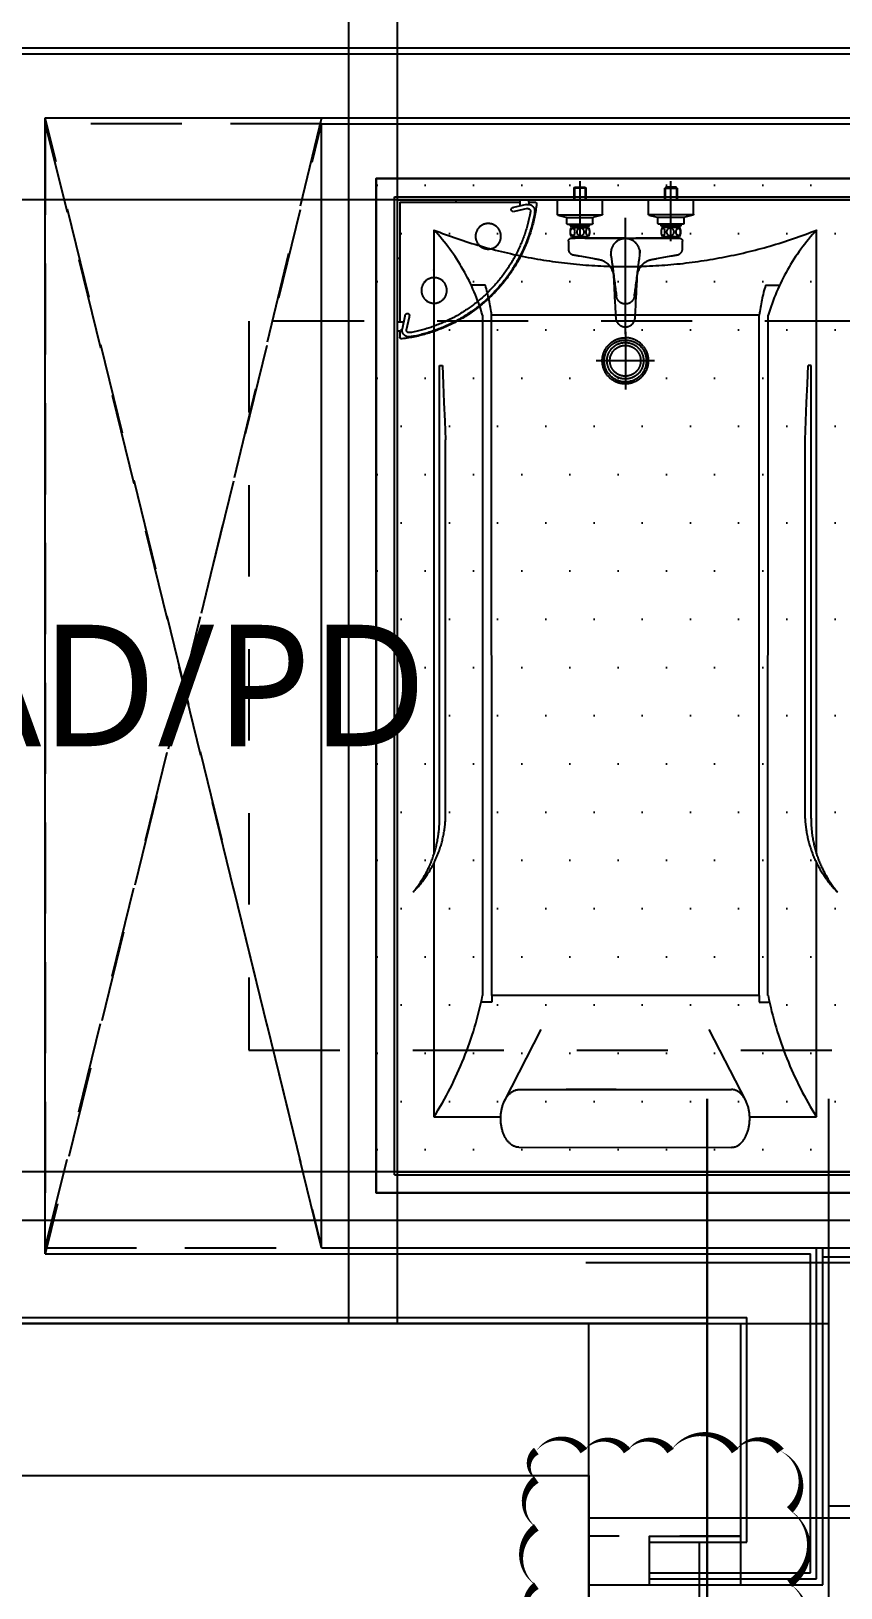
# Model space of a CAD drawing. Header units: millimetres. Extents: x 7086022 to 7120578, y 229555 to 276126.
# Drawn here: x 7108195 to 7109528, y 249505 to 252067 of the extents above; entities that cross this region are included whole.
import ezdxf
from ezdxf.enums import TextEntityAlignment as Align
from ezdxf.xclip import XClip

# ---------------------------------------------------------------- set-up
doc = ezdxf.new("R2010")
doc.units = ezdxf.units.MM
doc.header["$LTSCALE"] = 100
doc.header["$XCLIPFRAME"] = 2
for name, pattern in [('C-302-C-TF_84C+84D+84C$0$CEN', [62, 60, -1, 0, -1]), ('C-302-C-TF_84C+84D+84C$0$HIDDEN', [2, 1, -1]), ('ST-DASH', [2.7, 1.5, -1.2]), ('U-84D-EX$0$CEN', [62, 60, -1, 0, -1]), ('U-84D-EX$0$HID', [2.3, 1.5, -0.8])]:
    doc.linetypes.add(name, pattern=pattern)
for name, color, linetype in [('AA-BORD-XREF', 15, 'Continuous'), ('BP', 7, 'Continuous'), ('C-302-C-TF_84C+84D+84C$0$CEN', 1, 'C-302-C-TF_84C+84D+84C$0$CEN'), ('C-302-C-TF_84C+84D+84C$0$COL', 2, 'Continuous'), ('C-302-C-TF_84C+84D+84C$0$S-구조선', 4, 'Continuous'), ('TEXT', 2, 'Continuous'), ('U-84D-EX$0$CEN', 1, 'U-84D-EX$0$CEN'), ('U-84D-EX$0$CON', 2, 'Continuous'), ('U-84D-EX$0$FIN', 5, 'Continuous'), ('U-84D-EX$0$FUR_미설치가구', 8, 'U-84D-EX$0$HID'), ('U-84D-EX$0$FUR_욕실', 8, 'Continuous'), ('U-84D-EX$0$INSUL_line', 8, 'Continuous'), ('U-84D-EX$0$OPEN', 1, 'U-84D-EX$0$HID'), ('U-84D-EX$0$S-ELE', 4, 'Continuous'), ('U-84D-EX$0$TILE', 251, 'Continuous'), ('U-84D-EX$0$WAL', 3, 'Continuous'), ('결로방지', 4, 'ST-DASH')]:
    doc.layers.add(name, color=color, linetype=linetype)
for name, color, linetype, plot in [('C-302-C-TF_84C+84D+84C$0$NO-PLOT', 221, 'Continuous', False), ('CUT-LINE', 105, 'Continuous', False), ('Defpoint', 142, 'Continuous', False), ('U-84D-EX$0$Defpoint', 142, 'Continuous', False), ('U-84D-EX$0$MC', 152, 'Continuous', False)]:
    doc.layers.add(name, color=color, linetype=linetype, plot=plot)
doc.styles.add('맑은 고딕', font='')
doc.styles.get('맑은 고딕').set_extended_font_data('Malgun Gothic')

# ---------------------------------------------------------------- blocks, each defined once
blk = doc.blocks.new('BORD-302')
at = {"layer": 'Defpoint'}
blk.add_lwpolyline([(5265, 5225), (2995, 5225), (2995, 3555), (5265, 3555)], close=True, dxfattribs=at)
blk = doc.blocks.new('C-302-C-TF_84C+84D+84C$0$S-구조선')
at = {"layer": 'C-302-C-TF_84C+84D+84C$0$S-구조선', "color": 3, "linetype": 'C-302-C-TF_84C+84D+84C$0$HIDDEN'}
blk.add_lwpolyline([(-6720, -540), (-6470, -540), (-6470, -1820), (-6720, -1820)], close=True, dxfattribs=at)
blk = doc.blocks.new('C-302-C-TF_84C+84D+84C', base_point=(0, 0))
at = {"layer": 'C-302-C-TF_84C+84D+84C$0$CEN'}
for p, q in [((-2980, -4070), (-4240, -4070)), ((-2980, -6615), (-2980, -4070))]:
    blk.add_line(p, q, dxfattribs=at)
at = {"layer": 'C-302-C-TF_84C+84D+84C$0$COL'}
blk.add_lwpolyline([(-4435, -1970), (-4435, -4320), (-3175, -4320), (-3175, -4500)], dxfattribs=at)
at = {"layer": 'C-302-C-TF_84C+84D+84C$0$NO-PLOT'}
blk.add_lwpolyline([(-3261.5, -4572, 0, 13.3, -0.520567), (-3261.5, -4501.3, 0, 13.3, -0.520567), (-3261.5, -4405.3, 0, 13.3, -0.520567), (-3261.5, -4326.6, 0, 13.3, -0.520567), (-3261.5, -4279.7, 0, 13.3, -0.520567), (-3183.2, -4279.7, 0, 13.3, -0.520567), (-3111.9, -4279.7, 0, 13.3, -0.520567), (-3040.5, -4279.7, 0, 13.3, -0.520567), (-2934, -4279.7, 0, 13.3, -0.520567), (-2859.5, -4279.7, 0, 13.3, -0.520567), (-2844.2, -4376.7, 0, 13.3, -0.520567), (-2844.2, -4498.2, 0, 13.3, -0.520567), (-2844.2, -4613.7, 0, 13.3, -0.520567)], format="xyseb", dxfattribs=at)
at = {"layer": 'C-302-C-TF_84C+84D+84C$0$S-구조선', "xscale": -1}
blk.add_blockref('C-302-C-TF_84C+84D+84C$0$S-구조선', (-9645, -3880), dxfattribs=at)
blk = doc.blocks.new('U-84D-EX$0$A$C3cb92361')
at = {"layer": 'U-84D-EX$0$FUR_욕실'}
for p, q in [((44.5, 37), (20.5, 37)), ((20.5, 37), (20.5, -37)), ((44.5, 37), (44.7, 37)), ((45.4, 36.8), (45.4, -36.8)), ((45.7, 36.2), (49.2, 23)), ((1.5, 10.2), (0, 8.8)), ((0, 8.8), (0, -8.8)), ((1.5, 10.2), (20.5, 10.2)), ((1.5, -10.2), (1.5, 10.2)), ((1.5, 9.1), (20.5, 9.1)), ((49.9, 21.9), (49.9, -21.9)), ((59.5, 21.5), (51.1, 21.5)), ((60.5, 20.5), (60.5, -20.5)), ((60.5, 16), (63.5, 16)), ((63.5, 16), (64, 15.5)), ((63.5, 16), (63.5, -16)), ((64, -15.5), (64, 15.5)), ((64, 11.7), (66, 11.7)), ((66, 11.7), (64.3, 11.7)), ((66, 13.8), (66, -13.8)), ((81, 13.8), (81, -13.8)), ((83.3, 10.5), (81, 9.9)), ((83.3, -3.2), (83.3, 10.5)), ((83.8, 14), (83.8, 8)), ((0, -8.8), (1.5, -10.2)), ((20.5, -9.1), (1.5, -9.1)), ((20.5, -10.2), (1.5, -10.2)), ((45.7, -36.3), (49.2, -23)), ((59.5, -21.5), (51.1, -21.5)), ((63.5, -16), (60.5, -16)), ((64, -15.5), (63.5, -16)), ((66, -11.7), (64, -11.7)), ((64.3, -11.7), (66, -11.7)), ((81, -9.9), (83.3, -10.5)), ((83.3, -10.5), (83.3, -3.2)), ((44.5, -37), (20.5, -37)), ((44.5, -37), (44.7, -37)), ((111.6, -51.2), (111.2, -51.2)), ((111.6, -51.2), (111.6, -51.2)), ((111.6, -51.2), (111.8, -51.2)), ((136.1, -53), (135.1, -52.5)), ((111.6, -98.8), (111.6, -98.8)), ((129.5, -101), (131.8, -99.4)), ((136.1, -97), (136.8, -96.7)), ((178.6, -89.9), (178.6, -89.9)), ((44.5, -113), (20.5, -113)), ((20.5, -187), (20.5, -113)), ((44.5, -113), (44.7, -113)), ((45.4, -186.8), (45.4, -113.2)), ((45.7, -113.7), (49.2, -127)), ((49.9, -171.9), (49.9, -128.1)), ((0, -141.3), (1.5, -139.8)), ((0, -158.8), (0, -141.3)), ((20.5, -139.8), (1.5, -139.8)), ((1.5, -139.8), (1.5, -160.3)), ((20.5, -140.9), (1.5, -140.9)), ((59.5, -128.5), (51.1, -128.5)), ((60.5, -170.5), (60.5, -129.5)), ((63.5, -134), (60.5, -134)), ((64, -134.5), (63.5, -134)), ((63.5, -166), (63.5, -134)), ((64, -134.5), (64, -165.5)), ((66, -138.3), (64, -138.3)), ((64.3, -138.3), (66, -138.3)), ((66, -163.8), (66, -136.2)), ((81, -136.2), (81, -163.8)), ((83.3, -139.5), (81, -140.1)), ((83.3, -160.5), (83.3, -139.5)), ((1.5, -160.3), (0, -158.8)), ((1.5, -159.1), (20.5, -159.1)), ((1.5, -160.3), (20.5, -160.3)), ((45.7, -186.2), (49.2, -173)), ((59.5, -171.5), (51.1, -171.5)), ((60.5, -166), (63.5, -166)), ((63.5, -166), (64, -165.5)), ((64, -161.7), (66, -161.7)), ((66, -161.7), (64.3, -161.7)), ((81, -159.9), (83.3, -160.5)), ((81, -163.8), (81, -163.8)), ((83.8, -158), (83.8, -164)), ((44.5, -187), (20.5, -187)), ((44.5, -187), (44.7, -187))]:
    blk.add_line(p, q, dxfattribs=at)
at = {"layer": 'U-84D-EX$0$FUR_욕실', "color": 8}
for p, q in [((-10, 0), (82.2, 0)), ((241.7, -75), (50.4, -75)), ((88.7, -150), (-10, -150))]:
    blk.add_line(p, q, dxfattribs=at)
at = {"layer": 'U-84D-EX$0$FUR_욕실', "flags": 128}
for points in [[(73.5, 8.5), (74.7, 8.6), (75.9, 8.8), (77, 9.1), (78, 9.6), (78.7, 10.1), (79.3, 10.8), (79.6, 11.5), (79.6, 12.2), (79.5, 12.8), (79, 13.5), (78.4, 14.1), (77.5, 14.6), (76.5, 15), (75.3, 15.3), (74.1, 15.4), (72.9, 15.4), (71.7, 15.3), (70.5, 15), (69.5, 14.6), (68.6, 14.1), (68, 13.5), (67.5, 12.8), (67.4, 12.2), (67.4, 11.5), (67.7, 10.8), (68.3, 10.1), (69, 9.6), (70, 9.1), (71.1, 8.8), (72.3, 8.6), (73.5, 8.5)], [(83.8, 14), (83.8, 14), (83.8, 14)], [(83.8, -8), (83.8, -8.5), (83.8, -9.2), (83.8, -9.7), (83.8, -10), (83.8, -10), (83.8, -9.7), (83.8, -9.2), (83.8, -8.5), (83.8, -7.5), (83.8, -6.4), (83.8, -5.1), (83.8, -3.7), (83.8, -2.2), (83.8, -0.6), (83.8, 1), (83.8, 2.5), (83.8, 4), (83.8, 5.4), (83.8, 6.7), (83.8, 7.8), (83.8, 8.7), (83.8, 9.4), (83.8, 9.8), (83.8, 10), (83.8, 9.9), (83.8, 9.6), (83.8, 9.1), (83.8, 8.3), (83.8, 8)], [(88.8, 19), (88.8, 19), (88.8, 19)], [(100.4, 19), (100.3, 19), (100.3, 19)], [(73.5, -15.7), (74.7, -15.7), (75.9, -15.5), (77, -15.3), (78, -14.9), (78.7, -14.5), (79.3, -14), (79.6, -13.5), (79.6, -12.9), (79.5, -12.4), (79, -11.9), (78.4, -11.4), (77.5, -11), (76.5, -10.7), (75.3, -10.5), (74.1, -10.4), (72.9, -10.4), (71.7, -10.5), (70.5, -10.7), (69.5, -11), (68.6, -11.4), (68, -11.9), (67.5, -12.4), (67.4, -12.9), (67.4, -13.5), (67.7, -14), (68.3, -14.5), (69, -14.9), (70, -15.3), (71.1, -15.5), (72.3, -15.7), (73.5, -15.7)], [(119.7, -35.1), (119.7, -35.1), (119.7, -35.1)], [(127, -46.8), (126.9, -46.7), (126.8, -46.6)], [(214.4, -91), (214.6, -91), (214.6, -91), (214.6, -91)], [(219, -90.1), (219, -90.1), (219, -90.1)], [(226.1, -85.2), (226.1, -85.2), (226.1, -85.2)], [(229, -80), (229, -80), (229, -80)], [(119.6, -115.1), (119.6, -115.1), (119.6, -115.1)], [(126.7, -103.5), (126.8, -103.4), (126.8, -103.4)], [(73.5, -139.6), (74.7, -139.5), (75.9, -139.4), (77, -139.1), (78, -138.8), (78.7, -138.3), (79.3, -137.9), (79.6, -137.3), (79.6, -136.8), (79.5, -136.3), (79, -135.8), (78.4, -135.3), (77.5, -134.9), (76.5, -134.6), (75.3, -134.4), (74.1, -134.3), (72.9, -134.3), (71.7, -134.4), (70.5, -134.6), (69.5, -134.9), (68.6, -135.3), (68, -135.8), (67.5, -136.3), (67.4, -136.8), (67.4, -137.3), (67.7, -137.9), (68.3, -138.3), (69, -138.8), (70, -139.1), (71.1, -139.4), (72.3, -139.5), (73.5, -139.6)], [(83.8, -140), (83.8, -140), (83.8, -140.3), (83.8, -140.8), (83.8, -141.5), (83.8, -142.5), (83.8, -143.6), (83.8, -144.9), (83.8, -146.3), (83.8, -147.8), (83.8, -149.4), (83.8, -151), (83.8, -152.5), (83.8, -154), (83.8, -155.4), (83.8, -156.7), (83.8, -157.8), (83.8, -158.7), (83.8, -159.4), (83.8, -159.8), (83.8, -160), (83.8, -159.9), (83.8, -159.6), (83.8, -159.1), (83.8, -158.3), (83.8, -158)], [(73.5, -165.4), (74.7, -165.4), (75.9, -165.2), (77, -164.8), (78, -164.4), (78.7, -163.8), (79.3, -163.2), (79.6, -162.5), (79.6, -161.8), (79.5, -161.1), (79, -160.5), (78.4, -159.9), (77.5, -159.4), (76.5, -159), (75.3, -158.7), (74.1, -158.5), (72.9, -158.5), (71.7, -158.7), (70.5, -159), (69.5, -159.4), (68.6, -159.9), (68, -160.5), (67.5, -161.1), (67.4, -161.8), (67.4, -162.5), (67.7, -163.2), (68.3, -163.8), (69, -164.4), (70, -164.8), (71.1, -165.2), (72.3, -165.4), (73.5, -165.4)], [(83.8, -164), (83.8, -164), (83.8, -164)], [(88.8, -169), (88.8, -169), (88.8, -169)], [(100.2, -169), (100.3, -169), (100.3, -169)]]:
    blk.add_lwpolyline(points, dxfattribs=at)
at = {"layer": 'U-84D-EX$0$FUR_욕실'}
for centre in [(73.5, -1.1), (73.5, -148.9)]:
    blk.add_circle(centre, 6.14, dxfattribs=at)
for centre, radius, start, end in [((44.7, 36), 1, 10.9541, 90), ((51.1, 23.5), 2, 194.6612, 270), ((59.5, 20.5), 1, 0, 90), ((73.5, 0), 15.7, 90, 118.4369), ((73.5, 0), 15.7, 61.5631, 90), ((83.9, 8.6), 0.6, 180, 260.4055), ((88.8, 14), 5, 89.9951, 180), ((51.1, -23.5), 2, 90, 165.3388), ((59.5, -20.5), 1, 270, 0), ((73.5, 0), 15.8, 241.5631, 298.4369), ((83.9, -8.6), 0.6, 99.5933, 180), ((44.7, -36), 1, 270, 345.3388), ((177.3, -75), 14.9, 276.1431, 359.919), ((108.5, -75), 24, 258.1858, 270), ((44.7, -114), 1, 14.6612, 90), ((51.1, -126.5), 2, 194.6612, 270), ((59.5, -129.5), 1, 0, 90), ((73.5, -150), 15.8, 90, 118.4369), ((73.5, -150), 15.8, 61.5631, 90), ((83.9, -141.4), 0.6, 180, 270), ((51.1, -173.5), 2, 90, 165.3388), ((59.5, -170.5), 1, 270, 0), ((73.5, -150), 15.8, 241.5631, 298.4369), ((83.9, -158.6), 0.6, 99.5938, 180), ((88.8, -164), 5, 180, 270.0049), ((44.7, -186), 1, 270, 349.0459)]:
    blk.add_arc(centre, radius, start, end, dxfattribs=at)
for points, knots in [([(83.8, -57.7), (83.8, -51.8), (83.8, -45.8), (83.8, -33.8), (83.8, -27.9), (83.8, -15.9), (83.8, -9.9), (83.8, 2), (83.8, 8), (83.8, 14)], [0, 0, 0, 0, 0.25, 0.25, 0.5, 0.5, 0.75, 0.75, 1, 1, 1, 1]), ([(88.8, 19), (92.9, 19), (97, 19), (101.3, 19), (101.6, 19), (102.1, 19), (102.3, 19), (103.1, 18.9), (103.6, 18.8), (104.6, 18.5), (105.1, 18.3), (105.8, 18), (106, 17.9), (106.4, 17.6), (106.7, 17.5), (107.7, 16.8), (108.5, 16.1), (109.8, 14.5), (110.3, 13.6), (110.8, 12.4), (110.9, 12.2), (111, 11.7), (111.1, 11.4), (111.2, 10.9), (111.3, 10.7), (111.4, 10.2), (111.4, 9.9), (111.6, 8.7), (111.8, 7.6), (112.3, 4.6), (112.7, 2.6), (113.8, -3.5), (114.5, -7.5), (115.9, -15.6), (116.6, -19.6), (117.7, -25.7), (118, -27.7), (118.5, -30.2), (118.6, -30.7), (118.8, -31.8), (118.9, -32.3), (119.2, -33.7), (119.5, -34.7), (120.3, -36.7), (120.7, -37.6), (121.3, -39.1), (121.6, -39.5), (122.1, -40.5), (122.4, -40.9), (123.8, -43.2), (125.1, -44.8), (127.3, -47.1), (128.1, -47.8), (129.7, -49.2), (130.5, -49.8), (132.3, -51), (133.2, -51.5), (134.6, -52.3), (135, -52.5), (136, -52.9), (136.5, -53.2), (139, -54.1), (141, -54.7), (144.1, -55.2), (145.1, -55.4), (146.5, -55.5), (146.7, -55.5), (147.3, -55.5), (147.5, -55.5), (148.3, -55.5), (148.9, -55.6), (150.5, -55.7), (151.5, -55.7), (153.7, -55.8), (154.7, -55.9), (157.9, -56), (160, -56.2), (170.7, -56.7), (179.2, -57.2), (191.9, -57.8), (196.2, -58.1), (201.5, -58.3), (202.6, -58.4), (204.7, -58.5), (205.8, -58.6), (207.9, -58.7), (209, -58.7), (211.1, -58.8), (212.2, -58.9), (213.5, -59), (213.8, -59), (214.3, -59), (214.6, -59), (215.3, -59.1), (215.9, -59.1), (216.9, -59.3), (217.4, -59.4), (218.5, -59.7), (219, -59.9), (220.5, -60.4), (221.5, -60.9), (222.8, -61.8), (223.2, -62.1), (224.1, -62.7), (224.5, -63.1), (225.7, -64.2), (226.4, -65), (227.3, -66.3), (227.6, -66.8), (228.1, -67.8), (228.3, -68.2), (228.7, -69.2), (228.9, -69.7), (229.2, -70.7), (229.4, -71.3), (229.6, -72.3), (229.7, -72.9), (229.7, -73.7), (229.8, -73.9), (229.8, -74.3), (229.8, -74.5), (229.8, -74.7), (229.8, -74.8), (229.8, -74.9), (229.8, -74.9), (229.8, -75), (229.8, -75)], [0, 0, 0, 0, 0.0625, 0.0625, 0.066406, 0.066406, 0.070312, 0.070312, 0.078125, 0.078125, 0.085937, 0.085937, 0.089844, 0.089844, 0.09375, 0.09375, 0.109375, 0.109375, 0.125, 0.125, 0.128906, 0.128906, 0.132812, 0.132812, 0.136719, 0.136719, 0.140625, 0.140625, 0.15625, 0.15625, 0.1875, 0.1875, 0.25, 0.25, 0.3125, 0.3125, 0.34375, 0.34375, 0.351562, 0.351562, 0.359375, 0.359375, 0.375, 0.375, 0.390625, 0.390625, 0.398437, 0.398437, 0.40625, 0.40625, 0.4375, 0.4375, 0.453125, 0.453125, 0.46875, 0.46875, 0.484375, 0.484375, 0.492187, 0.492187, 0.5, 0.5, 0.53125, 0.53125, 0.546875, 0.546875, 0.550781, 0.550781, 0.554687, 0.554687, 0.5625, 0.5625, 0.578125, 0.578125, 0.59375, 0.59375, 0.625, 0.625, 0.75, 0.75, 0.8125, 0.8125, 0.828125, 0.828125, 0.84375, 0.84375, 0.859375, 0.859375, 0.875, 0.875, 0.878906, 0.878906, 0.882812, 0.882812, 0.890625, 0.890625, 0.898437, 0.898437, 0.90625, 0.90625, 0.921875, 0.921875, 0.929687, 0.929687, 0.9375, 0.9375, 0.953125, 0.953125, 0.960937, 0.960937, 0.96875, 0.96875, 0.976562, 0.976562, 0.984375, 0.984375, 0.992187, 0.992187, 0.996094, 0.996094, 0.998047, 0.998047, 0.999023, 0.999512, 0.999512, 1, 1, 1, 1]), ([(83.8, -8), (83.8, -8.5), (83.8, -12.5), (83.8, -20.2), (83.8, -29.7), (83.8, -38.1), (83.8, -45.1), (83.8, -51.7), (83.8, -57.8), (83.8, -63.5), (83.8, -69.2), (83.8, -73.1), (83.8, -75)], [0, 0, 0, 0, 0.020659, 0.180159, 0.339669, 0.447099, 0.554609, 0.662127, 0.745792, 0.829466, 0.914723, 1, 1, 1, 1]), ([(84.5, -75), (84.5, -75), (84.5, -74.9), (84.5, -74.7), (84.5, -74.4), (84.5, -73.9), (84.6, -72.1), (85.1, -69), (86.4, -65.2), (88.3, -61.7), (90.8, -58.6), (93.4, -56.2), (96.3, -54.2), (99.6, -52.6), (103.5, -51.4), (107.6, -50.8), (110.3, -51.1), (111.6, -51.2)], [0, 0, 0, 0, 0.000696, 0.00702, 0.013343, 0.019667, 0.044967, 0.146547, 0.242929, 0.339318, 0.436006, 0.532701, 0.596717, 0.697957, 0.799203, 0.899601, 1, 1, 1, 1]), ([(111.8, -51.2), (119.3, -52.2), (130.4, -53.7), (145.6, -55.7), (157.4, -57.3), (168.5, -58.8), (175.6, -59.7), (178.6, -60.1)], [0, 0, 0, 0, 0.335433, 0.501379, 0.682675, 0.863972, 1, 1, 1, 1]), ([(129.6, -49.1), (129.6, -49.1), (129.5, -49), (129.3, -48.9), (129.3, -48.8)], [0, 0, 0, 0, 0.435252, 1, 1, 1, 1]), ([(132.4, -51), (132.3, -51), (132.1, -50.9), (131.9, -50.8), (131.8, -50.7)], [0, 0, 0, 0, 0.437, 1, 1, 1, 1]), ([(83.8, -75), (83.8, -74.2), (83.8, -73.5), (83.8, -72.1), (83.8, -71.3), (83.8, -69.9), (83.8, -69.2), (83.8, -67.8), (83.8, -67.1), (83.8, -65), (83.8, -63.6), (83.8, -61.4), (83.8, -60.7), (83.8, -59.2), (83.8, -58.5), (83.8, -57.7)], [0, 0, 0, 0, 0.125, 0.125, 0.25, 0.25, 0.375, 0.375, 0.5, 0.5, 0.75, 0.75, 0.875, 0.875, 1, 1, 1, 1]), ([(83.8, -75), (83.8, -76.9), (83.8, -80.7), (83.8, -86.4), (83.8, -92.2), (83.8, -98.3), (83.8, -104.8), (83.8, -111.8), (83.8, -120.1), (83.8, -129.7), (83.8, -137.4), (83.8, -141.5), (83.8, -142)], [0, 0, 0, 0, 0.08392, 0.16782, 0.252838, 0.337844, 0.444426, 0.551001, 0.657498, 0.818423, 0.97934, 1, 1, 1, 1]), ([(111.6, -98.8), (110.2, -98.9), (107.5, -99.1), (103.5, -98.6), (99.5, -97.4), (96.3, -95.8), (93.4, -93.7), (90.8, -91.4), (88.3, -88.2), (86.4, -84.7), (85.1, -80.9), (84.6, -77.9), (84.5, -76), (84.5, -75.5), (84.5, -75.2), (84.5, -75.1), (84.5, -75)], [0, 0, 0, 0, 0.100399, 0.200797, 0.302043, 0.403283, 0.467299, 0.563994, 0.660682, 0.757071, 0.853453, 0.955033, 0.980333, 0.986657, 0.992981, 1, 1, 1, 1]), ([(229.8, -75), (229.8, -75.3), (229.8, -75.5), (229.8, -76.1), (229.7, -76.3), (229.7, -77.1), (229.6, -77.7), (229.4, -78.7), (229.2, -79.3), (228.9, -80.3), (228.7, -80.8), (228.3, -81.8), (228.1, -82.2), (227.6, -83.2), (227.3, -83.7), (226.4, -85), (225.7, -85.8), (224.5, -86.9), (224.1, -87.3), (223.2, -87.9), (222.8, -88.2), (221.5, -89.1), (220.5, -89.6), (219, -90.1), (218.5, -90.3), (217.4, -90.6), (216.9, -90.7), (215.9, -90.9), (215.3, -90.9), (214.6, -91), (214.3, -91), (213.8, -91), (213.5, -91), (212.2, -91.1), (211.1, -91.2), (209, -91.3), (207.9, -91.3), (205.8, -91.4), (204.7, -91.5), (202.6, -91.6), (201.5, -91.7), (196.2, -91.9), (191.9, -92.2), (179.2, -92.8), (170.7, -93.3), (160, -93.8), (157.9, -94), (154.7, -94.1), (153.7, -94.2), (151.5, -94.3), (150.5, -94.3), (148.9, -94.4), (148.3, -94.5), (147.5, -94.5), (147.3, -94.5), (146.7, -94.5), (146.5, -94.5), (145.1, -94.6), (144.1, -94.8), (141, -95.3), (139, -95.9), (136.5, -96.8), (136, -97.1), (135, -97.5), (134.6, -97.7), (133.2, -98.5), (132.3, -99), (130.5, -100.2), (129.7, -100.8), (128.1, -102.2), (127.3, -102.9), (125.1, -105.2), (123.8, -106.8), (122.4, -109.1), (122.1, -109.5), (121.6, -110.5), (121.3, -110.9), (120.7, -112.4), (120.3, -113.3), (119.5, -115.3), (119.2, -116.3), (118.9, -117.7), (118.8, -118.2), (118.6, -119.3), (118.5, -119.8), (118, -122.3), (117.7, -124.3), (116.6, -130.4), (115.9, -134.4), (114.5, -142.5), (113.8, -146.5), (112.7, -152.6), (112.3, -154.6), (111.8, -157.6), (111.6, -158.7), (111.4, -159.9), (111.4, -160.2), (111.3, -160.7), (111.2, -160.9), (111.1, -161.4), (111, -161.7), (110.9, -162.2), (110.8, -162.4), (110.3, -163.6), (109.8, -164.5), (108.5, -166.1), (107.7, -166.8), (106.7, -167.5), (106.4, -167.6), (106, -167.9), (105.8, -168), (105.1, -168.3), (104.6, -168.5), (103.6, -168.8), (103.1, -168.9), (102.3, -169), (102.1, -169), (101.6, -169), (101.3, -169), (97, -169), (92.9, -169), (88.8, -169)], [0, 0, 0, 0, 0.003906, 0.003906, 0.007813, 0.007813, 0.015625, 0.015625, 0.023438, 0.023438, 0.03125, 0.03125, 0.039063, 0.039063, 0.046875, 0.046875, 0.0625, 0.0625, 0.070313, 0.070313, 0.078125, 0.078125, 0.09375, 0.09375, 0.101563, 0.101563, 0.109375, 0.109375, 0.117188, 0.117188, 0.121094, 0.121094, 0.125, 0.125, 0.140625, 0.140625, 0.15625, 0.15625, 0.171875, 0.171875, 0.1875, 0.1875, 0.25, 0.25, 0.375, 0.375, 0.40625, 0.40625, 0.421875, 0.421875, 0.4375, 0.4375, 0.445313, 0.445313, 0.449219, 0.449219, 0.453125, 0.453125, 0.46875, 0.46875, 0.5, 0.5, 0.507813, 0.507813, 0.515625, 0.515625, 0.53125, 0.53125, 0.546875, 0.546875, 0.5625, 0.5625, 0.59375, 0.59375, 0.601563, 0.601563, 0.609375, 0.609375, 0.625, 0.625, 0.640625, 0.640625, 0.648438, 0.648438, 0.65625, 0.65625, 0.6875, 0.6875, 0.75, 0.75, 0.8125, 0.8125, 0.84375, 0.84375, 0.859375, 0.859375, 0.863281, 0.863281, 0.867188, 0.867188, 0.871094, 0.871094, 0.875, 0.875, 0.890625, 0.890625, 0.90625, 0.90625, 0.910156, 0.910156, 0.914063, 0.914063, 0.921875, 0.921875, 0.929688, 0.929688, 0.933594, 0.933594, 0.9375, 0.9375, 1, 1, 1, 1]), ([(136.9, -53.3), (136.7, -53.2), (136.4, -53.1), (136.1, -53), (136.1, -53)], [0, 0, 0, 0, 0.967026, 1, 1, 1, 1]), ([(178.6, -60.1), (178.6, -60.1), (178.7, -60.1), (178.7, -60.2), (178.8, -60.2)], [0, 0, 0, 0, 0.0003217, 1, 1, 1, 1]), ([(178.6, -60.1), (178.6, -60.1), (178.6, -60.1), (178.6, -60.1), (178.6, -60.1)], [0, 0, 0, 0, 0.776346, 1, 1, 1, 1]), ([(192.2, -75), (192.2, -75), (192.2, -74.9), (192.2, -74.9), (192.2, -74.9), (192.2, -74.9), (192.2, -74.7), (192.2, -74), (192.1, -72.6), (191.6, -70.6), (190.7, -68.2), (189.4, -66.1), (187.8, -64.3), (185.9, -62.7), (183.7, -61.5), (181.4, -60.6), (179.7, -60.3), (178.8, -60.2)], [-0.004685, -0.004685, -0.004685, -0.004685, 0, 0, 0, 0.000003, 0.002215, 0.030361, 0.086652, 0.199489, 0.313352, 0.430608, 0.539794, 0.651838, 0.767877, 0.887234, 1, 1, 1, 1]), ([(83.8, -164), (83.8, -158), (83.8, -152), (83.8, -140.1), (83.8, -134.1), (83.8, -122.1), (83.8, -116.2), (83.8, -104.2), (83.8, -98.2), (83.8, -92.3)], [0, 0, 0, 0, 0.25, 0.25, 0.5, 0.5, 0.75, 0.75, 1, 1, 1, 1]), ([(111.8, -98.7), (111.8, -98.7), (111.7, -98.8), (111.7, -98.8), (111.6, -98.8)], [0, 0, 0, 0, 0.04226, 1, 1, 1, 1]), ([(178.6, -89.9), (175.6, -90.3), (168.5, -91.2), (157.4, -92.7), (145.6, -94.3), (130.4, -96.3), (119.2, -97.8), (111.8, -98.7)], [0, 0, 0, 0, 0.136025, 0.317317, 0.498609, 0.664551, 1, 1, 1, 1]), ([(129.2, -101.2), (129.2, -101.2), (129.3, -101.1), (129.4, -101.1), (129.5, -101)], [0, 0, 0, 0, 0.4378878, 1, 1, 1, 1]), ([(131.8, -99.4), (131.8, -99.3), (132, -99.2), (132.2, -99.1), (132.3, -99)], [0, 0, 0, 0, 0.4359962, 1, 1, 1, 1]), ([(135.2, -97.4), (135.4, -97.3), (135.7, -97.2), (136, -97), (136.1, -97)], [0, 0, 0, 0, 0.861592, 1, 1, 1, 1]), ([(178.6, -89.9), (178.6, -89.9), (178.6, -89.9), (178.6, -89.9), (178.6, -89.9)], [0, 0, 0, 0, 0.223741, 1, 1, 1, 1]), ([(178.8, -89.9), (178.8, -89.9), (178.7, -89.9), (178.7, -89.9), (178.6, -89.9), (178.6, -89.9)], [0, 0, 0, 0, 0.0238, 0.999687, 1, 1, 1, 1]), ([(219, -90.1), (219.1, -90.1), (219.9, -89.8), (220.7, -89.4), (221.3, -89.1)], [0, 0, 0, 0, 0.212043, 1, 1, 1, 1]), ([(223.5, -87.6), (223.7, -87.5), (224.6, -86.9), (225.5, -86.1), (226.1, -85.3), (226.1, -85.2)], [0, 0, 0, 0, 0.166163, 0.924927, 1, 1, 1, 1])]:
    blk.add_open_spline(points, degree=3, knots=knots, dxfattribs=at)
blk = doc.blocks.new('U-84D-EX$0$A$C13f13f79')
at = {"layer": 'U-84D-EX$0$FUR_욕실', "linetype": 'Continuous'}
for p, q in [((0, 0), (0, -197.2)), ((212.2, 4), (92.2, 4)), ((92.2, 4), (92.2, 0)), ((197.2, 4), (197.2, -6.4)), ((212.2, 0), (212.2, 4)), ((0, 0), (197.2, 0)), ((188.5, -15.5), (186.5, -15.7)), ((208.4, -3.9), (187, -8.7)), ((209.9, -10.7), (188.5, -15.5)), ((212.2, 0), (222.3, 0)), ((212.2, 0), (212.2, -3.7)), ((-4, -212.2), (-4, -92.2)), ((-4, -92.2), (0, -92.2)), ((-4, -197.2), (6.4, -197.2)), ((3.9, -208.4), (8.7, -187)), ((10.7, -209.9), (15.5, -188.5)), ((15.5, -188.5), (15.7, -186.5)), ((0, -212.2), (-4, -212.2)), ((0, -212.2), (3.7, -212.2)), ((0, -212.2), (0, -222.3))]:
    blk.add_line(p, q, dxfattribs=at)
at = {"layer": 'U-84D-EX$0$FUR_욕실', "color": 8, "linetype": 'Continuous'}
for centre in [(145.3, -56.2), (56.2, -145.3)]:
    blk.add_circle(centre, 21, dxfattribs=at)
at = {"layer": 'U-84D-EX$0$FUR_욕실', "linetype": 'Continuous'}
for centre, radius, start, end in [((-27.2, 27.2), 254, 276.8367, 353.1633), ((-27.7, 27.7), 246.5, 280.9024, 349.0976), ((-27.7, 27.7), 253.5, 280.8374, 349.1626), ((186.7, -12.2), 3.5, 85.2491, 266.0856), ((210.8, -14.6), 11, 354.7295, 102.6071), ((210.8, -14.6), 4, 354.7295, 102.6071), ((-30.7, 7.7), 246.5, 353.8, 354.7295), ((-30.7, 7.7), 253.5, 353.735, 354.7295), ((222.3, -2.7), 2.7, 353.1633, 90), ((12.2, -186.7), 3.5, 3.9144, 184.7509), ((2.7, -222.3), 2.7, 180, 276.8367), ((14.6, -210.8), 11, 167.3929, 275.2705), ((14.6, -210.8), 4, 167.3929, 275.2705), ((-7.7, 30.7), 246.5, 275.2705, 276.2), ((-7.7, 30.7), 253.5, 275.2705, 276.265)]:
    blk.add_arc(centre, radius, start, end, dxfattribs=at)
blk = doc.blocks.new('U-84D-EX$0$A$C5b173c9a')
at = {"layer": 'U-84D-EX$0$FUR_욕실', "linetype": 'Continuous'}
for p, q in [((-1600, 0), (-1600, 750)), ((-1600, 750), (0, 750)), ((-1600, 750), (-1600, 0)), ((0, 750), (0, 0)), ((-1091.9, 690.1), (-1509.8, 690.1)), ((-1509.8, 690.1), (-1509.8, 580)), ((-49.8, 690.1), (-1077.2, 690.1)), ((-1559.8, 550.1), (-1559.9, 200.1)), ((-1464.8, 550.1), (-1464.8, 200)), ((-1464.8, 390.1), (-1464.8, 472.6)), ((-1559.9, 200.1), (-1559.8, 200.1)), ((-1509.8, 170.1), (-1509.8, 60.1)), ((-1509.8, 60.1), (-1091.7, 60)), ((-1076.8, 60), (-49.8, 59.9)), ((-1600, 0), (0, 0))]:
    blk.add_line(p, q, dxfattribs=at)
at = {"layer": 'U-84D-EX$0$FUR_욕실', "color": 8, "linetype": 'Continuous'}
for p, q in [((-1018.5, 680.9), (-272.7, 681)), ((-1018.5, 670.9), (-395, 671)), ((-272.7, 681), (-272.7, 676)), ((-140.8, 605.4), (-140.8, 628.7)), ((-1321.1, 594.9), (-1321.1, 611)), ((-1310, 594.9), (-1321.1, 594.9)), ((-190, 610.1), (-1310, 610.1)), ((-1310, 594.9), (-190, 595.1)), ((-1310, 154.6), (-1310, 594.9)), ((-190, 154.4), (-190, 595.1)), ((-1483.8, 574.1), (-1366, 513.3)), ((-265, 326.8), (-265, 422.9)), ((-217.7, 374.8), (-312.3, 374.8)), ((-1483.8, 176.1), (-1366, 236.9)), ((-1310, 154.6), (-1321.1, 154.6)), ((-1321.1, 154.6), (-1321.1, 139)), ((-1310, 154.6), (-190, 154.4)), ((-1310, 140.1), (-190, 139.9)), ((-1310, 139.7), (-1310, 140.1)), ((-140.8, 144.1), (-140.8, 121.2)), ((-1018.5, 79.1), (-395, 79)), ((-1018.5, 69.1), (-272.7, 69)), ((-272.7, 69), (-272.7, 74))]:
    blk.add_line(p, q, dxfattribs=at)
for centre, radius, start, end in [((-1009.8, 854.8), 184, 225.0847, 267.3047), ((-1019.1, 870), 189.1, 230.3442, 270.3212), ((-1191.2, 1196.5), 598.3, 237.8204, 258.5467), ((774.8, -26368.4), 27064.7, 92.21808, 92.4772), ((-288.7, 945.7), 349.8, 286.3817, 313.0544), ((-228, 897.8), 305.1, 277.1414, 286.5988), ((-228, -148.3), 305.1, 73.4012, 82.8586), ((-1191.2, -446.4), 598.3, 101.4533, 122.1796), ((-288.7, -195.9), 349.8, 46.9456, 73.6183), ((-1009.8, -104.8), 184, 92.6953, 134.9153), ((774.8, 27118.4), 27064.7, 267.5228, 267.78192), ((-1019.1, -120), 189.1, 89.6788, 129.6558)]:
    blk.add_arc(centre, radius, start, end, dxfattribs=at)
at = {"layer": 'U-84D-EX$0$FUR_욕실', "linetype": 'Continuous'}
blk.add_arc((745.7, 374.9), 855.7, 158.3893, 201.5978, dxfattribs=at)
at = {"layer": 'U-84D-EX$0$FUR_욕실', "linetype": 'Continuous', "extrusion": (0, 0, -1)}
blk.add_ellipse((-1512.3, 550.1), major_axis=(47.5, 0), ratio=0.631677, start_param=3.141593, end_param=6.28338, dxfattribs=at)
at = {"layer": 'U-84D-EX$0$FUR_욕실', "linetype": 'Continuous'}
blk.add_ellipse((-1512.3, 200.1), major_axis=(-47.5, 0), ratio=0.631677, start_param=0, end_param=3.141788, dxfattribs=at)
for points in [[(-116.1, 690.1), (-115.3, 690.1)], [(-1600, 0), (0, 0)]]:
    blk.add_open_spline(points, degree=1, dxfattribs=at)
at = {"layer": 'U-84D-EX$0$FUR_욕실', "color": 8, "linetype": 'Continuous'}
for points, knots in [([(-303.2, 375.1), (-303.2, 376.1), (-303.1, 378.1), (-302.7, 381.2), (-302.1, 384.2), (-301.3, 387.1), (-300.2, 389.9), (-298.8, 392.7), (-296, 397.6), (-290.5, 403.9), (-281.3, 409.8), (-273.4, 412.2), (-267.9, 412.8), (-266, 412.9), (-265, 412.9)], [0, 0, 0, 0, 0.051174, 0.102351, 0.153541, 0.204744, 0.255965, 0.307226, 0.358539, 0.539811, 0.721608, 0.902669, 0.951247, 1, 1, 1, 1]), ([(-265, 412.9), (-264, 412.9), (-262, 412.8), (-259, 412.5), (-256, 411.9), (-253.1, 411), (-250.3, 410), (-247.4, 408.6), (-244.4, 406.9), (-242.5, 405.5), (-241.6, 404.8)], [0, 0, 0, 0, 0.119819, 0.239158, 0.357726, 0.47676, 0.596232, 0.715753, 0.85817, 1, 1, 1, 1]), ([(-300, 376.3), (-299.9, 380.4), (-299, 384.5), (-295.6, 392.5), (-293.1, 396.3), (-286.6, 402.7), (-282.8, 405.3), (-274.4, 408.7), (-269.8, 409.6), (-265.2, 409.7), (-265, 409.7), (-264.9, 409.7)], [0, 0, 0, 0, 0.229756, 0.229756, 0.483673, 0.483673, 0.737589, 0.737589, 0.991506, 0.991506, 1, 1, 1, 1]), ([(-294.4, 381.4), (-294.3, 382.1), (-293.8, 383.8), (-293.2, 385.5), (-292.8, 386.6), (-292.8, 386.6)], [0, 0, 0, 0, 0.366594, 0.976087, 1, 1, 1, 1]), ([(-292.8, 386.6), (-292.5, 387.1), (-291.8, 388.7), (-291, 390.3), (-290.3, 391.3), (-290.2, 391.4)], [0, 0, 0, 0, 0.318336, 0.936771, 1, 1, 1, 1]), ([(-290.4, 375), (-290.4, 375.8), (-290.4, 377.3), (-290, 379.5), (-289.5, 381.8), (-288.8, 383.9), (-288.2, 385.3), (-287.9, 386)], [0, 0, 0, 0, 0.199443, 0.39916, 0.600412, 0.801219, 1, 1, 1, 1]), ([(-290.2, 391.4), (-289.7, 392.2), (-288.5, 393.9), (-287, 395.5), (-286.2, 396.3), (-286.2, 396.3)], [0, 0, 0, 0, 0.472338, 0.98139, 1, 1, 1, 1]), ([(-287.9, 386), (-286.7, 388.6), (-285, 391), (-282.5, 393.4), (-282.1, 393.8), (-281.6, 394.2)], [0, 0, 0, 0, 0.820832, 0.820832, 1, 1, 1, 1]), ([(-286.2, 396.3), (-285.8, 396.8), (-284.5, 398), (-282.5, 399.5), (-281, 400.5), (-280.4, 400.9)], [0, 0, 0, 0, 0.252662, 0.70548, 1, 1, 1, 1]), ([(-281.6, 394.2), (-280.9, 394.7), (-279.6, 395.9), (-277.3, 397.2), (-274.9, 398.4), (-272.4, 399.3), (-269.9, 399.9), (-267.3, 400.3), (-264.6, 400.4), (-262, 400.2), (-260.2, 399.9), (-259.3, 399.7)], [0, 0, 0, 0, 0.110768, 0.222026, 0.333445, 0.444606, 0.555375, 0.666005, 0.776748, 0.888199, 1, 1, 1, 1]), ([(-280.4, 400.9), (-279.1, 401.6), (-277.5, 402.4), (-275.7, 403.1), (-275.3, 403.3)], [0, 0, 0, 0, 0.758005, 1, 1, 1, 1]), ([(-275.3, 403.3), (-275.1, 403.3), (-273.8, 403.8), (-271.4, 404.4), (-268.9, 404.8), (-267.3, 405), (-266.5, 405), (-265.8, 405), (-265.3, 405.1), (-265.1, 405.1)], [0, 0, 0, 0, 0.067347, 0.38891, 0.710249, 0.789783, 0.869316, 0.934683, 1, 1, 1, 1]), ([(-265.1, 405.1), (-265.1, 405.1), (-264.3, 405.1), (-263.2, 405), (-262, 404.9), (-261.6, 404.9)], [0, 0, 0, 0, 0.000152, 0.640818, 1, 1, 1, 1]), ([(-264.9, 409.7), (-260.5, 409.6), (-256.1, 408.8), (-251.8, 407.1), (-251.6, 407), (-251.4, 406.9)], [0, 0, 0, 0, 0.94701, 0.94701, 1, 1, 1, 1]), ([(-261.6, 404.9), (-261.5, 404.8), (-260.8, 404.8), (-259, 404.5), (-256.9, 403.9), (-255, 403.3), (-254.2, 403), (-253.9, 402.9)], [0, 0, 0, 0, 0.056256, 0.267254, 0.689786, 0.869202, 1, 1, 1, 1]), ([(-259.3, 399.7), (-258, 399.4), (-256.6, 399), (-252.3, 397.2), (-249.4, 395.3), (-244.8, 390.6), (-242.9, 387.8), (-241.2, 383.8), (-240.9, 382.9), (-240.7, 381.9)], [0, 0, 0, 0, 0.155762, 0.155762, 0.523914, 0.523914, 0.892066, 0.892066, 1, 1, 1, 1]), ([(-253.9, 402.9), (-253.8, 402.9), (-252.8, 402.5), (-251, 401.6), (-249.2, 400.6), (-248.4, 400), (-248.2, 399.9)], [0, 0, 0, 0, 0.060444, 0.49998, 0.939516, 1, 1, 1, 1]), ([(-251.4, 406.9), (-249.5, 406.1), (-247.7, 405.1), (-244.1, 402.7), (-242.4, 401.3), (-237.6, 396.4), (-235.1, 392.5), (-232.6, 386.2), (-232, 384), (-231.2, 379.6), (-231, 377.3), (-231, 375)], [0, 0, 0, 0, 0.151456, 0.151456, 0.321281, 0.321281, 0.660931, 0.660931, 0.830756, 0.830756, 1, 1, 1, 1]), ([(-248.2, 399.9), (-247.4, 399.4), (-246.4, 398.6), (-245.2, 397.6), (-244.7, 397.1), (-244.2, 396.6), (-243.7, 396.2), (-243.4, 395.8), (-243.1, 395.6)], [0, 0, 0, 0, 0.444971, 0.56859, 0.692209, 0.776976, 0.861743, 1, 1, 1, 1]), ([(-243.1, 395.6), (-242, 394.4), (-240.4, 392.3), (-238.6, 389.4), (-237.8, 387.8), (-237.5, 387)], [0, 0, 0, 0, 0.471791, 0.763598, 1, 1, 1, 1]), ([(-241.6, 404.8), (-240.8, 404.1), (-239.2, 402.8), (-237, 400.6), (-235, 398.2), (-233.1, 395.6), (-232.1, 393.7), (-231.5, 392.8)], [0, 0, 0, 0, 0.195638, 0.393705, 0.5943, 0.796435, 1, 1, 1, 1]), ([(-237.5, 387), (-237.4, 386.9), (-237.2, 386.3), (-236.8, 385.3), (-236.2, 383.5), (-235.8, 381.9), (-235.6, 380.8), (-235.6, 380.7)], [0, 0, 0, 0, 0.086302, 0.276191, 0.466081, 0.973316, 1, 1, 1, 1]), ([(-231.5, 392.8), (-231.3, 392.4), (-230.8, 391.4), (-229.8, 389.2), (-229, 386.9), (-228.1, 383.8), (-227.7, 381.7), (-227.4, 379.5), (-227.2, 378.2), (-227.1, 376.6), (-227.1, 375.6), (-227.1, 375)], [0, 0, 0, 0, 0.084197, 0.176045, 0.381991, 0.484998, 0.69095, 0.742461, 0.845475, 0.896986, 1, 1, 1, 1]), ([(-265, 337.1), (-265.9, 337.1), (-267.8, 337.2), (-270.5, 337.5), (-273.2, 338), (-275.9, 338.6), (-278.4, 339.5), (-284.3, 341.9), (-292.8, 347.7), (-299.1, 356.9), (-301.8, 364.5), (-303, 369.7), (-303.1, 373.2), (-303.2, 375)], [0, 0, 0, 0, 0.046245, 0.092331, 0.138139, 0.183931, 0.229832, 0.27581, 0.504822, 0.732909, 0.821973, 0.910996, 1, 1, 1, 1]), ([(-264.8, 340.3), (-264.9, 340.3), (-265.1, 340.3), (-269.9, 340.4), (-274.4, 341.3), (-282.8, 344.8), (-286.6, 347.3), (-293.1, 353.7), (-295.7, 357.6), (-299, 365.6), (-299.9, 369.7), (-300, 373.9)], [0, 0, 0, 0, 0.010247, 0.010247, 0.262583, 0.262583, 0.51492, 0.51492, 0.767256, 0.767256, 1, 1, 1, 1]), ([(-295, 376.9), (-295, 377.4), (-294.9, 378.7), (-294.7, 380.2), (-294.4, 381.2), (-294.4, 381.4)], [0, 0, 0, 0, 0.287106, 0.870699, 1, 1, 1, 1]), ([(-293.5, 365.3), (-293.6, 365.7), (-294, 367), (-294.6, 369.4), (-294.9, 371.4), (-295, 372.5)], [0, 0, 0, 0, 0.188407, 0.537194, 1, 1, 1, 1]), ([(-290.9, 359.6), (-291.3, 360.3), (-291.9, 361.5), (-292.5, 362.9), (-293, 364), (-293.3, 364.7), (-293.5, 365.3)], [0, 0, 0, 0, 0.398107, 0.662227, 0.692533, 1, 1, 1, 1]), ([(-286.5, 354), (-288, 355.5), (-289.5, 357.4), (-290.7, 359.4), (-290.9, 359.6)], [0, 0, 0, 0, 0.879208, 1, 1, 1, 1]), ([(-280.3, 354.8), (-280.9, 355.3), (-282.2, 356.3), (-283.9, 358), (-285.5, 359.9), (-286.8, 361.9), (-288, 364.1), (-288.9, 366.3), (-289.6, 368.6), (-289.9, 370.2), (-290.1, 371)], [0, 0, 0, 0, 0.125304, 0.249308, 0.373956, 0.499193, 0.624622, 0.749887, 0.874831, 1, 1, 1, 1]), ([(-244.7, 359.8), (-245.3, 359.1), (-246.3, 357.8), (-248.2, 356), (-250.2, 354.4), (-252.4, 353), (-254.7, 351.8), (-257.1, 350.9), (-259.6, 350.2), (-261.3, 349.9), (-262.2, 349.8)], [0, 0, 0, 0, 0.125337, 0.249382, 0.374115, 0.499443, 0.625004, 0.750392, 0.875305, 1, 1, 1, 1]), ([(-231, 374.5), (-231, 373.6), (-231, 372.5), (-231.2, 370.5), (-231.4, 369.3), (-232, 366), (-232.6, 363.8), (-235.1, 357.5), (-237.6, 353.6), (-242.4, 348.7), (-244.1, 347.3), (-247.7, 344.9), (-249.5, 343.9), (-251.4, 343.1)], [0, 0, 0, 0, 0.073733, 0.073733, 0.159576, 0.159576, 0.331263, 0.331263, 0.674635, 0.674635, 0.846321, 0.846321, 1, 1, 1, 1]), ([(-239.7, 375), (-239.7, 371.7), (-240.4, 368.3), (-242.4, 363.4), (-243.5, 361.5), (-244.7, 359.8)], [0, 0, 0, 0, 0.61178, 0.61178, 1, 1, 1, 1]), ([(-237.1, 363.9), (-237.2, 363.8), (-237.6, 362.8), (-238.5, 360.9), (-239.5, 359.1), (-240.2, 358.1), (-240.3, 358)], [0, 0, 0, 0, 0.062064, 0.456723, 0.959122, 1, 1, 1, 1]), ([(-235, 374.1), (-235.1, 372.4), (-235.4, 369.6), (-236.3, 366.3), (-236.9, 364.5), (-237.1, 363.9)], [0, 0, 0, 0, 0.477897, 0.800871, 1, 1, 1, 1]), ([(-235.6, 380.7), (-235.4, 379.7), (-235.1, 378.1), (-235, 376.2), (-235, 375.3), (-235, 375)], [0, 0, 0, 0, 0.552128, 0.840586, 1, 1, 1, 1]), ([(-231.6, 357.2), (-231, 358.3), (-230.5, 359.4), (-229, 362.8), (-228.3, 365.2), (-227.6, 368.8), (-227.4, 370), (-227.2, 372.6), (-227.1, 373.7), (-227.1, 375)], [0, 0, 0, 0, 0.196966, 0.196966, 0.598483, 0.598483, 0.799241, 0.799241, 1, 1, 1, 1]), ([(-281.8, 350.1), (-282, 350.2), (-283, 350.9), (-284.4, 352), (-285.8, 353.2), (-286.3, 353.8), (-286.5, 353.9), (-286.5, 354)], [0, 0, 0, 0, 0.072249, 0.621736, 0.893242, 0.947966, 1, 1, 1, 1]), ([(-276.2, 347.1), (-276.3, 347.2), (-277.4, 347.6), (-279.3, 348.5), (-281, 349.5), (-281.8, 350.1)], [0, 0, 0, 0, 0.051557, 0.540476, 1, 1, 1, 1]), ([(-262.2, 349.8), (-262.9, 349.7), (-264.5, 349.6), (-267, 349.7), (-269.4, 350), (-271.7, 350.5), (-274, 351.2), (-276.2, 352.2), (-278.3, 353.3), (-279.7, 354.3), (-280.3, 354.8)], [0, 0, 0, 0, 0.124408, 0.249308, 0.374918, 0.500477, 0.625151, 0.749046, 0.87429, 1, 1, 1, 1]), ([(-266.3, 345), (-268, 345.1), (-271.4, 345.5), (-274.7, 346.5), (-276.2, 347.1)], [0, 0, 0, 0, 0.499401, 1, 1, 1, 1]), ([(-259.5, 345.5), (-259.5, 345.5), (-260.6, 345.3), (-262.3, 345), (-264.1, 345), (-264.8, 344.9), (-265.5, 344.9), (-265.9, 345), (-266.3, 345)], [0, 0, 0, 0, 0.000787, 0.488633, 0.729739, 0.810077, 0.810815, 1, 1, 1, 1]), ([(-241.6, 345.2), (-242.4, 344.6), (-244.1, 343.3), (-246.8, 341.7), (-249.6, 340.3), (-252.6, 339.2), (-255.6, 338.2), (-258.7, 337.6), (-261.9, 337.2), (-264, 337.1), (-265, 337.1)], [0, 0, 0, 0, 0.124694, 0.249534, 0.374443, 0.49936, 0.624178, 0.74893, 0.874306, 1, 1, 1, 1]), ([(-251.4, 343.1), (-251.6, 343), (-251.8, 342.9), (-256.1, 341.2), (-260.4, 340.4), (-264.8, 340.3)], [0, 0, 0, 0, 0.05183, 0.05183, 1, 1, 1, 1]), ([(-253.1, 347.4), (-253.3, 347.4), (-254.3, 346.9), (-256.4, 346.2), (-258.4, 345.7), (-259.5, 345.5)], [0, 0, 0, 0, 0.069752, 0.499859, 1, 1, 1, 1]), ([(-244.4, 353.1), (-245.7, 351.9), (-248, 350.1), (-250.9, 348.4), (-252.5, 347.7), (-253.1, 347.4), (-253.1, 347.4)], [0, 0, 0, 0, 0.503895, 0.825798, 0.984261, 1, 1, 1, 1]), ([(-240.3, 358), (-240.9, 357.1), (-241.8, 355.9), (-243.1, 354.5), (-243.6, 353.9), (-244, 353.5), (-244.2, 353.3), (-244.4, 353.1)], [0, 0, 0, 0, 0.482381, 0.740331, 0.860046, 0.860365, 1, 1, 1, 1]), ([(-241.6, 345.2), (-240.4, 346.1), (-239.3, 347.1), (-235.6, 350.8), (-233.3, 353.9), (-231.6, 357.2)], [0, 0, 0, 0, 0.284466, 0.284466, 1, 1, 1, 1])]:
    blk.add_open_spline(points, degree=3, knots=knots, dxfattribs=at)
for points in [[(-300, 375), (-300, 375.4), (-300, 375.9), (-300, 376.3)], [(-300, 373.9), (-300, 374.3), (-300, 374.6), (-300, 375)], [(-295.1, 375), (-295.1, 375.6), (-295.1, 376.3), (-295, 376.9)], [(-295, 372.5), (-295.1, 373.3), (-295.1, 374.2), (-295.1, 375)], [(-290.1, 371), (-290.3, 372.3), (-290.4, 373.7), (-290.4, 375)], [(-240.7, 381.9), (-240, 379.7), (-239.7, 377.4), (-239.7, 375)]]:
    blk.add_open_spline(points, degree=3, dxfattribs=at)
blk = doc.blocks.new('U-84D-EX$0$A$Ce93e362f')
at = {"layer": 'U-84D-EX$0$Defpoint'}
blk.add_lwpolyline([(0, 2200), (1600, 2200), (1600, 0), (0, 0)], close=True, dxfattribs=at)
at = {"layer": 'U-84D-EX$0$FUR_욕실'}
blk.add_blockref('U-84D-EX$0$A$C5b173c9a', (1600, 1450), dxfattribs=at)
at = {"layer": 'U-84D-EX$0$FUR_욕실', "xscale": -1}
for name, p in [('U-84D-EX$0$A$C13f13f79', (1596, 2196)), ('U-84D-EX$0$A$C3cb92361', (1620.5, 1899.8))]:
    blk.add_blockref(name, p, dxfattribs=at)
blk = doc.blocks.new('U-84D-EX$0$A$Ca1f76a6d')
at = {"layer": 'U-84D-EX$0$FUR_미설치가구', "color": 6}
blk.add_lwpolyline([(0, 1438), (-20, 1438), (-20, 1498), (0, 1498)], close=True, dxfattribs=at)
blk = doc.blocks.new('U-84D-EX$0$S-CEN')
at = {"layer": 'U-84D-EX$0$S-ELE'}
h = blk.add_hatch(dxfattribs=at)
h.set_pattern_fill('DOTS', color=256, scale=50, angle=-90)
h.set_pattern_definition([(270, (3370, 9982.5), (79.375, -39.6875), [0, -79.375])])
h.paths.add_polyline_path([(-2185, 7815), (-2185, 5545), (-3855, 5545), (-3855, 7815)])
at = {"layer": 'U-84D-EX$0$S-ELE', "color": 8, "linetype": 'U-84D-EX$0$CEN'}
for p, q in [((-4070, 8730), (-4070, 7070)), ((-3900, 5300), (-3900, 8730)), ((-4270, 7860), (-1715, 7860)), ((-3700, 7270), (-6915, 7270))]:
    blk.add_line(p, q, dxfattribs=at)
at = {"layer": 'U-84D-EX$0$S-ELE', "color": 6, "linetype": 'U-84D-EX$0$HID'}
for p, q in [((-2095, 8360), (-3945, 7905)), ((-3945, 8360), (-2095, 7905))]:
    blk.add_line(p, q, dxfattribs=at)
blk.add_lwpolyline([(-3945, 7905), (-2095, 7905), (-2095, 8360), (-3945, 8360)], close=True, dxfattribs=at)
at = {"layer": 'U-84D-EX$0$S-ELE'}
blk.add_lwpolyline([(-3855, 7815), (-2185, 7815), (-2185, 5545), (-3855, 5545)], close=True, dxfattribs=at)
blk = doc.blocks.new('U-84D-EX', base_point=(0, 0))
at = {"layer": 'U-84D-EX$0$TILE'}
h = blk.add_hatch(dxfattribs=at)
h.set_pattern_fill('_USER', color=256, scale=600, double=1, pattern_type=0)
h.set_pattern_definition([(360, (1625, -4695), (0, 600), []), (90, (1625, -4695), (-600, 4e-14), [])])
h.paths.add_polyline_path([(1025, -4645), (2225, -4645), (2225, -3395), (2185, -3395), (2185, -3100), (1065, -3100), (1065, -3395), (1025, -3395)])
at = {"layer": 'U-84D-EX$0$CEN'}
for p, q in [((2545, -1735), (2545, -3395)), ((2345, -2605), (4900, -2605)), ((2715, -5165), (2715, -2995))]:
    blk.add_line(p, q, dxfattribs=at)
at = {"layer": 'U-84D-EX$0$CON'}
for p, q in [((2545, -1990), (2545, -3250)), ((4645, -1990), (4645, -6230)), ((2115, -3000), (2295, -3000)), ((2195, -3250), (2545, -3250))]:
    blk.add_line(p, q, dxfattribs=at)
blk.add_lwpolyline([(2115, -3000), (2115, -3100), (2195, -3100), (2195, -3250)], dxfattribs=at)
at = {"layer": 'U-84D-EX$0$FIN'}
for p, q in [((2115, -3100), (2115, -3385)), ((2125, -3100), (2125, -3375)), ((2125, -3375), (2670, -3375)), ((2115, -3385), (2670, -3385)), ((2655, -3385), (2655, -5025))]:
    blk.add_line(p, q, dxfattribs=at)
at = {"layer": 'U-84D-EX$0$INSUL_line'}
for p, q in [((2555, -2000), (2555, -3260)), ((4635, -2000), (4635, -6240)), ((2660, -2105), (4530, -2105)), ((2660, -2105), (2660, -3365)), ((4530, -2105), (4530, -6345)), ((2135, -3100), (2135, -3365)), ((2185, -3100), (2185, -3260)), ((2185, -3260), (2555, -3260)), ((2135, -3365), (2660, -3365))]:
    blk.add_line(p, q, dxfattribs=at)
at = {"layer": 'U-84D-EX$0$MC'}
for p, q in [((2225, -5165), (2225, -2995)), ((2645, -5165), (2645, -2995))]:
    blk.add_line(p, q, dxfattribs=at)
at = {"layer": 'U-84D-EX$0$OPEN'}
for p, q in [((4530, -2560), (2660, -2105)), ((2670, -2560), (4530, -2105))]:
    blk.add_line(p, q, dxfattribs=at)
at = {"layer": 'U-84D-EX$0$WAL'}
for p, q in [((2670, -2560), (4520, -2560)), ((2670, -2560), (2670, -5010)), ((4520, -2560), (4520, -5010)), ((2760, -2650), (2760, -5010)), ((2760, -2650), (4430, -2650))]:
    blk.add_line(p, q, dxfattribs=at)
at = {"layer": 'U-84D-EX$0$FUR_미설치가구'}
blk.add_blockref('U-84D-EX$0$A$Ca1f76a6d', (2245, -4893), dxfattribs=at)
at = {"layer": 'U-84D-EX$0$FUR_욕실'}
blk.add_blockref('U-84D-EX$0$A$Ce93e362f', (2795, -4885), dxfattribs=at)
at = {"layer": 'U-84D-EX$0$CEN'}
blk.add_line((-300, -3195), (2915, -3195), dxfattribs=at)
at = {"layer": 'U-84D-EX$0$FIN'}
for p, q in [((2790, -2680), (2790, -5025)), ((2790, -2680), (4400, -2680)), ((4400, -2680), (4400, -4890))]:
    blk.add_line(p, q, dxfattribs=at)
at = {"layer": 'U-84D-EX$0$MC'}
for p, q in [((2795, -5165), (2795, -1735)), ((4395, -5165), (4395, -1735)), ((2345, -2685), (4900, -2685)), ((-300, -3395), (2915, -3395))]:
    blk.add_line(p, q, dxfattribs=at)
at = {"layer": 'U-84D-EX$0$WAL'}
blk.add_line((4430, -2650), (4430, -4920), dxfattribs=at)
at = {"layer": 'U-84D-EX$0$S-ELE'}
blk.add_blockref('U-84D-EX$0$S-CEN', (6615, -10465), dxfattribs=at)
blk = doc.blocks.new('302 NAME')
at = {"layer": 'TEXT', "linetype": 'Continuous', "style": '맑은 고딕'}
blk.add_text('AD/PD', height=200, dxfattribs=at).set_placement((7108445.6, 250990.2), align=Align.MIDDLE_CENTER)
blk = doc.blocks.new('A$C9892afa6')
at = {"layer": 'TEXT'}
blk.add_blockref('302 NAME', (-7090708.1, -240124.9), dxfattribs=at)

msp = doc.modelspace()

# ---------------------------------------------------------------- linework, layer by layer
at = {"layer": 'CUT-LINE'}
msp.add_lwpolyline([(7106113.1, 247719.9), (7109113.1, 247719.9), (7109113.1, 249939.9), (7108048.1, 249939.9), (7108048.1, 254009.9), (7117078.1, 254009.9), (7117078.1, 237854.9), (7106130.4, 237854.9)], close=True, dxfattribs=at)

# ---------------------------------------------------------------- block references
at = {"layer": 'AA-BORD-XREF'}
msp.add_blockref('BORD-302', (7105768.1, 246599.9), dxfattribs=at)
at = {"layer": 'BP'}
msp.add_blockref('C-302-C-TF_84C+84D+84C', (7112288.1, 254009.9), dxfattribs=at)

# ---------------------------------------------------------------- next in the draw order: block references
ref = msp.add_blockref('U-84D-EX', (7106113.1, 247394.9), dxfattribs=dict(at, rotation=90))
XClip(ref).set_block_clipping_path([(324.9999999999, 0), (324.9999999967, -2999.9999999991), (2544.9999999997, -2999.9999999991), (2544.9999999997, -1934.9999999991), (6614.9999999999, -1934.9999999991), (6614.9999999999, -10964.9999999991), (-9540.0000000001, -10964.9999999991), (-9540.0000000001, -17.3253110833)])

# ---------------------------------------------------------------- next in the draw order: linework, layer by layer
at = {"layer": '결로방지'}
msp.add_lwpolyline([(7114428.1, 242984.9), (7114428.1, 243314.9), (7115878.1, 243314.9), (7115878.1, 253569.9), (7112793.1, 253569.9), (7112793.1, 251589.9), (7108553.1, 251589.9), (7108553.1, 250389.9), (7109813.1, 250389.9), (7109813.1, 246889.9), (7106238.1, 246889.9)], dxfattribs=at)

# ---------------------------------------------------------------- next in the draw order: block references
at = {"layer": 'BP'}
msp.add_blockref('A$C9892afa6', (7090708.1, 240124.9), dxfattribs=at)

doc.saveas('drawing.dxf')
